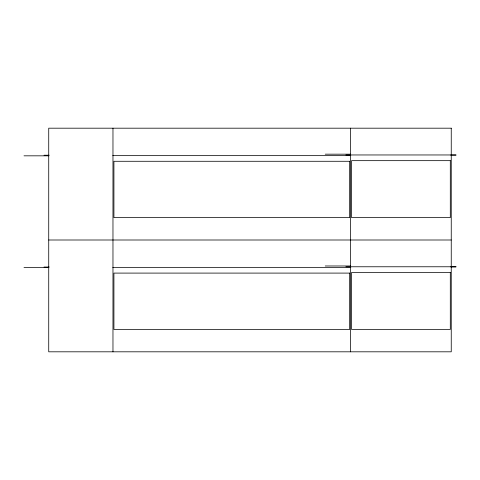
<?xml version="1.0" encoding="UTF-8"?>
<svg xmlns="http://www.w3.org/2000/svg" width="480" height="480" viewBox="0 0 480 480"><rect width="100%" height="100%" fill="white"/><g stroke="black" fill="none" stroke-linecap="round" stroke-linejoin="round"><path stroke-width="0.72" d="M325.236 154.176L350.616 154.176M345.864 154.962L456 154.962M450.762 155.088L455.988 155.088M43.998 155.22L49.248 155.22M112.77 155.646L350.814 155.646M24 155.826L48.726 155.826M48.726 240L451.248 240M325.236 265.986L350.616 265.986M345.864 266.772L456 266.772M450.762 266.898L455.988 266.898M43.998 267.036L49.248 267.036M112.77 267.462L350.814 267.462M24 267.636L48.726 267.636M350.616 128.19L350.616 351.81M112.968 128.19L112.968 351.81M451.248 128.19L48.726 128.19L48.726 351.81L451.248 351.81L451.248 128.19M450.3 160.662L351.564 160.662L351.564 217.638L450.3 217.638L450.3 160.662M349.674 161.28L113.916 161.28L113.916 217.638L349.674 217.638L349.674 161.28M450.3 272.472L351.564 272.472L351.564 329.448L450.3 329.448L450.3 272.472M349.674 273.096L113.916 273.096L113.916 329.448L349.674 329.448L349.674 273.096"/></g></svg>
